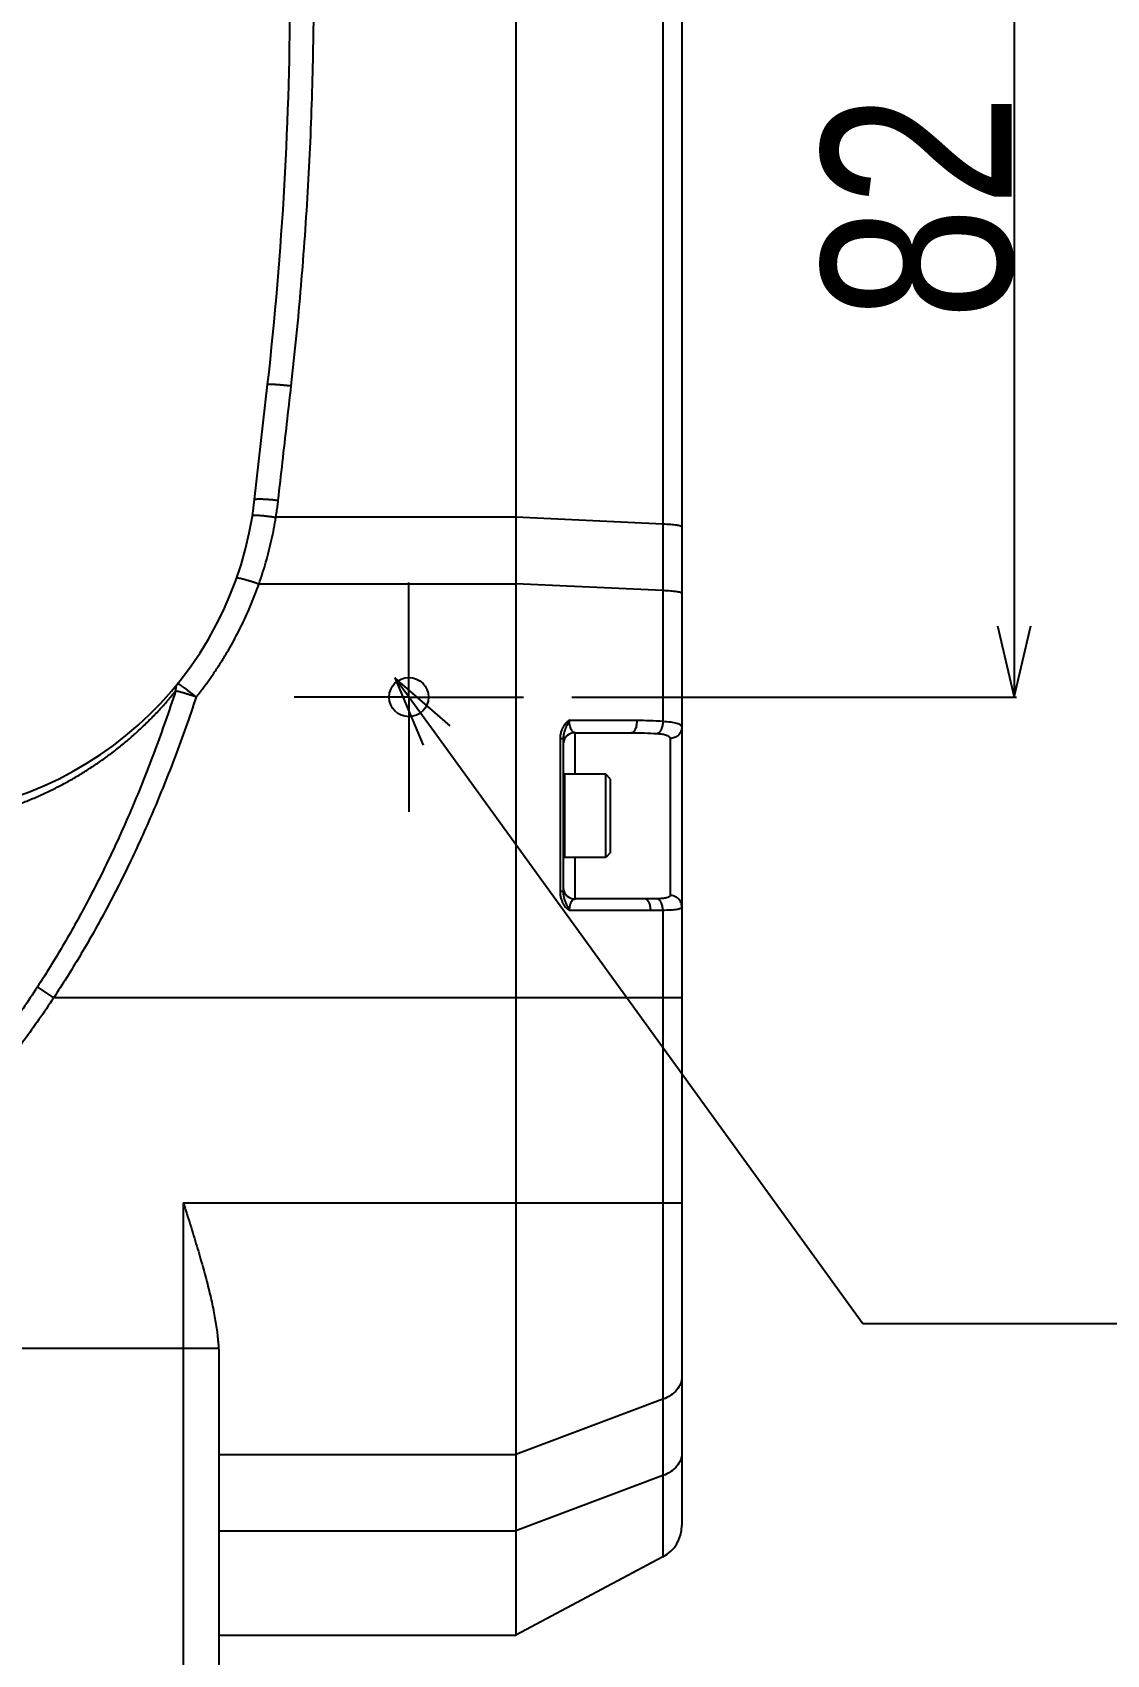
# Model space of a CAD drawing. Extents: x 0 to 3364, y 0 to 2376.
# Drawn here: x 2456.6 to 2547.1, y 1319.7 to 1456.3 of the extents above; entities that cross this region are included whole.
import ezdxf

# ---------------------------------------------------------------- set-up
doc = ezdxf.new("R2010")
doc.units = 0
doc.header["$LTSCALE"] = 185.02
doc.header["$PDMODE"] = 3
doc.header["$PDSIZE"] = 0.3125
doc.linetypes.add('CENTER', pattern=[0.6, 0.375, -0.075, 0.075, -0.075])
doc.layers.get('0').update_dxf_attribs({"linetype": 'CONTINUOUS'})
doc.layers.get('DEFPOINTS').update_dxf_attribs({"linetype": 'CONTINUOUS'})
doc.layers.add('95_ALL_DIM', color=7, linetype='CONTINUOUS')
doc.layers.add('DEFAULT_1', color=7, linetype='CENTER')
doc.styles.get("Standard").update_dxf_attribs({"font": 'txt', "width": 0.8})
doc.dimstyles.new('DIMSTYLE_1', dxfattribs={"dimtxt": 16, "dimasz": 6, "dimexe": 0.18, "dimexo": 0.0625, "dimgap": 0.09, "dimtad": 1, "dimdec": 3, "dimdsep": 46, "dimtxsty": 'Standard', "dimblk": 'OPEN', "dimblk1": 'OPEN', "dimblk2": 'OPEN', "dimcen": 0.09, "dimadec": 0, "dimazin": 0, "dimtp": 0.3, "dimtm": 0.3, "dimtfac": 1, "dimtdec": 3, "dimtofl": 0, "dimtmove": 0, "dimatfit": 3, "dimldrblk": 'OPEN', "dimfxl": 1, "dimtolj": 1, "dimarcsym": 0})
doc.dimstyles.new('DIMSTYLE_17', dxfattribs={"dimtxt": 16, "dimasz": 6, "dimexe": 0.18, "dimexo": 0.0625, "dimgap": 0.09, "dimtad": 1, "dimtih": 1, "dimtoh": 1, "dimdec": 3, "dimdsep": 46, "dimtxsty": 'Standard', "dimblk": 'OPEN', "dimblk1": 'OPEN', "dimblk2": 'OPEN', "dimcen": 0.09, "dimadec": 0, "dimazin": 0, "dimtp": 0.1, "dimtm": 0.1, "dimtfac": 1, "dimtdec": 3, "dimtofl": 0, "dimtmove": 0, "dimatfit": 3, "dimldrblk": 'OPEN', "dimfxl": 1, "dimtolj": 1, "dimarcsym": 0})

# ---------------------------------------------------------------- blocks, each defined once
blk = doc.blocks.new('_OPEN')
at = {"color": 0, "linetype": 'ByBlock'}
for p, q in [((0, 0), (-1, 0.233)), ((-1, -0.233), (0, 0)), ((-1, 0), (0, 0))]:
    blk.add_line(p, q, dxfattribs=at)
blk = doc.blocks.new('*D30')
at = {"layer": '95_ALL_DIM', "color": 0, "transparency": 16777216}
for p, q in [((2502.06, 1482.3), (2539.52, 1482.3)), ((2539.34, 1476.3), (2539.34, 1406.3)), ((2502.06, 1400.3), (2539.52, 1400.3))]:
    blk.add_line(p, q, dxfattribs=at)
at = {"layer": 'DEFPOINTS', "color": 0, "transparency": 16777216}
for p in [(2501.99, 1482.3), (2501.99, 1400.3), (2539.34, 1400.3)]:
    blk.add_point(p, dxfattribs=at)
at = {"layer": '95_ALL_DIM', "color": 0, "transparency": 16777216, "xscale": 6, "yscale": 6, "zscale": 6}
for p, rotation in [((2539.34, 1482.3), 90), ((2539.34, 1400.3), 270)]:
    blk.add_blockref('_OPEN', p, dxfattribs=dict(at, rotation=rotation))
at = {"layer": '95_ALL_DIM', "color": 0, "transparency": 16777216, "insert": (2531.25, 1441.57), "char_height": 16, "attachment_point": 5, "rotation": 90}
blk.add_mtext('\\A1;82', dxfattribs=at)
blk = doc.blocks.new('*D72')
at = {"layer": '95_ALL_DIM', "color": 0, "transparency": 16777216}
for p, q in [((2526.58, 1347.52), (2490.69, 1397.06)), ((2713.14, 1347.52), (2526.58, 1347.52))]:
    blk.add_line(p, q, dxfattribs=at)
at = {"layer": 'DEFPOINTS', "color": 0, "transparency": 16777216}
for p in [(2487.17, 1401.92), (2489.52, 1398.68)]:
    blk.add_point(p, dxfattribs=at)
at = {"layer": '95_ALL_DIM', "color": 0, "transparency": 16777216, "xscale": 6, "yscale": 6, "zscale": 6, "rotation": 125.9181421142467}
blk.add_blockref('_OPEN', (2487.17, 1401.92), dxfattribs=at)
at = {"layer": '95_ALL_DIM', "color": 0, "transparency": 16777216, "insert": (2632.07, 1358.27), "char_height": 16, "attachment_point": 5}
blk.add_mtext('\\A1;2-M∅4 depth 7', dxfattribs=at)

msp = doc.modelspace()

# ---------------------------------------------------------------- linework, layer by layer
for p, q in [((2497.3439, 1559.3014), (2497.3439, 1321.3014)), ((2511.3439, 1540.5134), (2511.3439, 1330.5479)), ((2509.7524, 1502.2893), (2509.7524, 1398.2678)), ((2475.3528, 1416.9334), (2476.4474, 1426.6217)), ((2497.3439, 1415.4391), (2477.1436, 1415.4391)), ((2509.7524, 1414.8641), (2497.3439, 1415.4391)), ((2475.7228, 1409.8387), (2497.3439, 1409.8387)), ((2509.7524, 1409.2637), (2497.3439, 1409.8387)), ((2501.0787, 1396.7912), (2501.0787, 1383.9297)), ((2501.3439, 1396.7672), (2501.3439, 1383.9198)), ((2502.3439, 1393.8014), (2502.3439, 1397.3014)), ((2502.3439, 1397.3014), (2507.0783, 1397.3014)), ((2510.3439, 1396.8216), (2510.3439, 1383.6027)), ((2501.4439, 1393.8014), (2501.4439, 1386.8014)), ((2504.9439, 1393.8014), (2501.4439, 1393.8014)), ((2504.9439, 1386.8014), (2504.9439, 1393.8014)), ((2505.3439, 1393.4014), (2504.9439, 1393.8014)), ((2505.3439, 1387.2014), (2505.3439, 1393.4014)), ((2504.9439, 1386.8014), (2501.4439, 1386.8014)), ((2502.3439, 1383.3014), (2502.3439, 1386.8014)), ((2505.3439, 1387.2014), (2504.9439, 1386.8014)), ((2508.2506, 1383.3014), (2502.3439, 1383.3014)), ((2509.7524, 1382.3368), (2509.7524, 1327.8991)), ((2458.4249, 1374.9764), (2457.0493, 1375.8901)), ((2511.3439, 1374.9764), (2458.4249, 1374.9764)), ((2469.3439, 1357.7278), (2469.3439, 1244.3746)), ((2469.3439, 1357.7278), (2511.3439, 1357.7278)), ((2352.3686, 1345.4752), (2472.3193, 1345.4752)), ((2472.3439, 1344.6545), (2472.3439, 1244.7232)), ((2509.7524, 1341.1799), (2497.3439, 1336.5146)), ((2472.3439, 1336.5146), (2497.3439, 1336.5146)), ((2509.7524, 1334.7535), (2497.3439, 1330.0882)), ((2472.3439, 1330.0882), (2497.3439, 1330.0882)), ((2509.7524, 1327.8991), (2497.3439, 1321.3014)), ((2472.3439, 1321.3014), (2497.3439, 1321.3014))]:
    msp.add_line(p, q)
msp.add_circle((2488.3439, 1400.3014), 1.65)
for centre, radius, start, end in [((2178.3439, 1460.3014), 300, 353.554055, 360), ((2445.5425, 1420.3014), 30, 269.999993, 353.554056), ((2502.3439, 1396.3014), 1, 90, 172.497811), ((2501.4439, 1393.7014), 0.1, 90, 180), ((2501.4439, 1386.9014), 0.1, 180, 270), ((2502.3439, 1384.3014), 1, 187.5, 270), ((2508.3439, 1330.5479), 3, 298, 360)]:
    msp.add_arc(centre, radius, start, end)
for points, start_tangent, end_tangent in [([(2478.4348, 1426.5161), (2478.8828, 1430.7273), (2479.2706, 1434.9396), (2479.5987, 1439.1546), (2479.8671, 1443.3718), (2480.0758, 1447.5903), (2480.2248, 1451.8102), (2480.3142, 1456.0307), (2480.3439, 1460.2517)], (0.11281996, 0.99361545), (0.00000003, 1)), ([(2476.4474, 1426.6217), (2476.4521, 1426.6286), (2476.4646, 1426.6346), (2476.4848, 1426.6396), (2476.5126, 1426.6438), (2476.5479, 1426.6469), (2476.5907, 1426.6491), (2476.6406, 1426.6503), (2476.6976, 1426.6505), (2476.7613, 1426.6497), (2476.8316, 1426.6479), (2476.9082, 1426.6452), (2476.9907, 1426.6414), (2477.0789, 1426.6367), (2477.1725, 1426.6311), (2477.2709, 1426.6246), (2477.3739, 1426.6171), (2477.4811, 1426.6088), (2477.5919, 1426.5997), (2477.7061, 1426.5898), (2477.8231, 1426.5792), (2477.9426, 1426.5678), (2478.0639, 1426.5557), (2478.1867, 1426.5431), (2478.3105, 1426.5298), (2478.4348, 1426.5161)], (0.11226578, 0.99367821), (0.99372242, -0.1118738)), ([(2477.3402, 1416.876), (2477.7049, 1420.0877), (2478.0697, 1423.3011), (2478.4348, 1426.5161)], (0.11281999, 0.99361544), (0.11281999, 0.99361544)), ([(2475.3528, 1416.9334), (2475.3579, 1416.9433), (2475.3706, 1416.9522), (2475.3911, 1416.9602), (2475.4191, 1416.9673), (2475.4547, 1416.9733), (2475.4976, 1416.9783), (2475.5477, 1416.9822), (2475.6047, 1416.9851), (2475.6686, 1416.9868), (2475.7389, 1416.9875), (2475.8155, 1416.9872), (2475.8981, 1416.9857), (2475.9862, 1416.9831), (2476.0797, 1416.9795), (2476.178, 1416.9749), (2476.2809, 1416.9692), (2476.388, 1416.9624), (2476.4987, 1416.9547), (2476.6127, 1416.946), (2476.7296, 1416.9365), (2476.8488, 1416.926), (2476.97, 1416.9146), (2477.0926, 1416.9025), (2477.2161, 1416.8896), (2477.3402, 1416.876)], (0.11226579, 0.99367821), (0.99376537, -0.11149163)), ([(2477.1436, 1415.4391), (2477.2165, 1415.9171), (2477.282, 1416.396), (2477.3402, 1416.876)], (0.15816133, 0.98741328), (0.11282001, 0.99361544)), ([(2475.1686, 1415.5796), (2475.1741, 1415.5896), (2475.1872, 1415.5983), (2475.208, 1415.6057), (2475.2362, 1415.6118), (2475.2719, 1415.6165), (2475.3148, 1415.6199), (2475.3648, 1415.6219), (2475.4217, 1415.6226), (2475.4852, 1415.6218), (2475.5552, 1415.6197), (2475.6314, 1415.6161), (2475.7134, 1415.6112), (2475.801, 1415.605), (2475.8938, 1415.5975), (2475.9914, 1415.5886), (2476.0935, 1415.5785), (2476.1997, 1415.5672), (2476.3095, 1415.5547), (2476.4225, 1415.5411), (2476.5384, 1415.5265), (2476.6566, 1415.5108), (2476.7767, 1415.4941), (2476.8982, 1415.4766), (2477.0207, 1415.4582), (2477.1436, 1415.4391)], (0.15739402, 0.98753588), (0.98772106, -0.15622772)), ([(2475.7228, 1409.8387), (2476.0295, 1410.7525), (2476.3086, 1411.6754), (2476.5598, 1412.6065), (2476.7829, 1413.5448), (2476.9775, 1414.4893), (2477.1436, 1415.4391)], (0.33240617, 0.94313633), (0.15739425, 0.98753585)), ([(2511.3439, 1414.6332), (2511.2348, 1414.7031), (2510.9154, 1414.7679), (2510.409, 1414.8229), (2509.7524, 1414.8641)], (0, 1), (-0.99892796, 0.04629185)), ([(2470.4289, 1400.3118), (2470.9899, 1401.0299), (2471.5304, 1401.7638), (2472.05, 1402.5129), (2472.5484, 1403.2767), (2473.0251, 1404.0545), (2473.4796, 1404.8457), (2473.9116, 1405.6496), (2474.3209, 1406.4658), (2474.707, 1407.2936), (2475.0696, 1408.1323), (2475.4083, 1408.9809), (2475.7228, 1409.8387)], (0.62672668, 0.77923916), (0.33092703, 0.94365635)), ([(2473.8366, 1410.3292), (2473.8435, 1410.3375), (2473.8576, 1410.3432), (2473.8788, 1410.3464), (2473.907, 1410.347), (2473.9421, 1410.3449), (2473.984, 1410.3403), (2474.0325, 1410.3331), (2474.0874, 1410.3234), (2474.1486, 1410.3112), (2474.2157, 1410.2965), (2474.2885, 1410.2794), (2474.3669, 1410.2599), (2474.4503, 1410.2382), (2474.5386, 1410.2143), (2474.6314, 1410.1883), (2474.7284, 1410.1604), (2474.8291, 1410.1305), (2474.9333, 1410.0989), (2475.0404, 1410.0656), (2475.1501, 1410.0308), (2475.262, 1409.9946), (2475.3757, 1409.9572), (2475.4907, 1409.9186), (2475.6065, 1409.8791), (2475.7228, 1409.8387)], (0.33240642, 0.94313624), (0.94392583, -0.33015759)), ([(2511.3439, 1409.0328), (2511.2348, 1409.1027), (2510.9154, 1409.1675), (2510.409, 1409.2225), (2509.7524, 1409.2637)], (0, 1), (-0.99892796, 0.04629185)), ([(2468.8735, 1401.4424), (2468.8273, 1401.3787), (2468.7877, 1401.3101), (2468.7548, 1401.2368), (2468.7287, 1401.1593), (2468.7097, 1401.0777), (2468.6977, 1400.9925), (2468.6928, 1400.904), (2468.6951, 1400.8125)], (-0.62863333, -0.77770183), (0.06362663, -0.99797377)), ([(2468.8735, 1401.4424), (2468.8799, 1401.4448), (2468.8916, 1401.4428), (2468.9087, 1401.4363), (2468.9309, 1401.4256), (2468.9584, 1401.4105), (2468.9911, 1401.3913), (2469.0287, 1401.3678), (2469.0711, 1401.3402), (2469.1182, 1401.3087), (2469.1699, 1401.2732), (2469.226, 1401.234), (2469.2863, 1401.1912), (2469.3505, 1401.1449), (2469.4184, 1401.0952), (2469.4898, 1401.0424), (2469.5645, 1400.9866), (2469.6422, 1400.928), (2469.7225, 1400.8668), (2469.8054, 1400.8033), (2469.8904, 1400.7376), (2469.9773, 1400.67), (2470.0657, 1400.6008), (2470.1554, 1400.5301), (2470.2461, 1400.4582), (2470.3374, 1400.3854), (2470.4289, 1400.3118)], (0.62863142, 0.77770338), (0.7789352, -0.62710442)), ([(2444.5515, 1389.3947), (2445.6031, 1389.4012), (2446.6538, 1389.4439), (2447.7029, 1389.5228), (2448.7496, 1389.638), (2449.7924, 1389.7895), (2450.8304, 1389.977), (2451.8625, 1390.2007), (2452.8875, 1390.4604), (2453.9042, 1390.7559), (2454.9115, 1391.087), (2455.9082, 1391.4535), (2456.8931, 1391.8553), (2457.8649, 1392.2918), (2458.8225, 1392.7628), (2459.7645, 1393.2677), (2460.6896, 1393.8061), (2461.5965, 1394.3774), (2462.4837, 1394.9807), (2463.3501, 1395.6153), (2464.1938, 1396.28), (2465.0137, 1396.9737), (2465.808, 1397.695), (2466.5749, 1398.4417), (2467.3131, 1399.2122), (2468.02, 1400.003), (2468.6951, 1400.8125)], (0.999939, -0.01104518), (0.62728741, 0.77878784)), ([(2468.6951, 1400.8125), (2467.8471, 1398.3059), (2466.9729, 1395.8859), (2466.0732, 1393.5487), (2465.1493, 1391.2911), (2464.2028, 1389.1121), (2463.2351, 1387.0098), (2462.2472, 1384.9813), (2461.2405, 1383.0251), (2460.2163, 1381.1399), (2459.1758, 1379.3237), (2458.1199, 1377.5745), (2457.0493, 1375.8901)], (-0.31085301, -0.950458), (-0.54622962, -0.83763549)), ([(2470.4289, 1400.3118), (2469.5549, 1397.7648), (2468.6538, 1395.3055), (2467.7264, 1392.9301), (2466.7741, 1390.6355), (2465.7984, 1388.4205), (2464.801, 1386.2833), (2463.7827, 1384.2211), (2462.745, 1382.2321), (2461.6893, 1380.3152), (2460.6168, 1378.4683), (2459.5284, 1376.6895), (2458.4249, 1374.9764)], (-0.31489953, -0.94912501), (-0.55136867, -0.8342617)), ([(2470.4289, 1400.3118), (2470.3139, 1400.3498), (2470.1993, 1400.3871), (2470.0856, 1400.4238), (2469.9731, 1400.4595), (2469.8623, 1400.4942), (2469.7536, 1400.5278), (2469.6473, 1400.5602), (2469.544, 1400.5911), (2469.4438, 1400.6206), (2469.3474, 1400.6484), (2469.2548, 1400.6746), (2469.1666, 1400.699), (2469.0831, 1400.7214), (2469.0045, 1400.7419), (2468.9311, 1400.7604), (2468.8632, 1400.7767), (2468.8011, 1400.7909), (2468.745, 1400.8028), (2468.6951, 1400.8125)], (-0.94830635, 0.31735638), (-0.9834861, 0.18098368)), ([(2501.8747, 1398.3533), (2501.7701, 1398.2823), (2501.6806, 1398.2107), (2501.5804, 1398.1155), (2501.4745, 1397.9937), (2501.3644, 1397.8359), (2501.3087, 1397.7389), (2501.254, 1397.6273), (2501.2018, 1397.4992), (2501.1547, 1397.3526), (2501.1157, 1397.1863), (2501.0888, 1396.9994), (2501.0787, 1396.7912)], (-0.90583781, -0.42362467), (0.00012705, -0.99999999)), ([(2501.8745, 1398.3534), (2501.8309, 1398.2697), (2501.7762, 1398.163), (2501.7125, 1398.0392), (2501.6435, 1397.9001), (2501.5714, 1397.7443), (2501.5344, 1397.6573), (2501.4973, 1397.5624), (2501.4608, 1397.4583), (2501.426, 1397.3439), (2501.3946, 1397.2181), (2501.3686, 1397.0804), (2501.3507, 1396.9302), (2501.3439, 1396.7672)], (-0.50818756, -0.86124642), (0.00011006, -0.99999999)), ([(2502.3439, 1397.3014), (2502.2268, 1397.333), (2502.1194, 1397.4228), (2502.0279, 1397.561), (2501.9567, 1397.7346), (2501.9073, 1397.9306), (2501.8801, 1398.1392), (2501.8745, 1398.3533)], (-0.99999999, -0.00011696), (0.02489872, 0.99968998)), ([(2501.8747, 1398.3533), (2504.7087, 1398.3535), (2507.5478, 1398.3537)], (1, 0.00006958), (1, 0.00007065)), ([(2507.5478, 1398.3537), (2507.5194, 1397.9553), (2507.4193, 1397.613), (2507.2639, 1397.3826), (2507.0783, 1397.3014)], (0.02461886, -0.99969691), (-1, 0)), ([(2507.5478, 1398.3537), (2508.6501, 1398.3323), (2509.7524, 1398.2678)], (1, 0.00007203), (0.99696298, -0.07787698)), ([(2509.7523, 1398.2678), (2509.7067, 1397.9008), (2509.6027, 1397.5771), (2509.4546, 1397.3415), (2509.2829, 1397.2263)], (-0.03641509, -0.99933675), (-0.96446775, -0.26420059)), ([(2509.7524, 1398.2678), (2510.4103, 1398.2057), (2510.9154, 1398.1034), (2511.2342, 1397.9534), (2511.3439, 1397.753)], (0.99804708, -0.06246627), (-0.00010119, -0.99999999)), ([(2511.3439, 1397.753), (2511.2678, 1397.3966), (2511.051, 1397.0944), (2510.7266, 1396.8925), (2510.3439, 1396.8216)], (-0.00000001, -1), (-1, 0)), ([(2501.3439, 1396.767), (2501.2194, 1396.7851), (2501.0787, 1396.7912)], (-0.00128459, 0.99999917), (-0.99957686, 0.02908778)), ([(2507.0783, 1397.3014), (2508.1806, 1397.2826), (2509.2829, 1397.2262)], (1, 0.0000003), (0.99767865, -0.06809774)), ([(2509.2829, 1397.2262), (2509.7215, 1397.1802), (2510.0582, 1397.1016), (2510.2708, 1396.9831), (2510.3439, 1396.8216)], (0.99767894, -0.06809352), (-0.00008205, -1)), ([(2501.3439, 1383.9198), (2501.2194, 1383.9273), (2501.0787, 1383.9297)], (0.00307974, 0.99999526), (-0.99993062, 0.01177965)), ([(2501.0787, 1383.9297), (2501.0884, 1383.7237), (2501.0954, 1383.6597)], (0.00019538, -0.99999998), (0.12385309, -0.99230057)), ([(2501.3439, 1383.9199), (2501.3504, 1383.7603), (2501.3675, 1383.6132), (2501.3922, 1383.478), (2501.4222, 1383.3541), (2501.4556, 1383.2405), (2501.4911, 1383.1362), (2501.5275, 1383.0404), (2501.5639, 1382.9525), (2501.6342, 1382.7968), (2501.6999, 1382.6618), (2501.7647, 1382.5334), (2501.8744, 1382.3177)], (0.00025612, -0.99999997), (0.47421016, -0.88041168)), ([(2501.0954, 1383.6597), (2501.1141, 1383.5385), (2501.1511, 1383.373), (2501.1961, 1383.2258), (2501.2462, 1383.0956), (2501.2995, 1382.9806), (2501.3541, 1382.8797), (2501.4086, 1382.7914), (2501.5139, 1382.6471), (2501.6126, 1382.5356), (2501.7099, 1382.4434), (2501.8747, 1382.3174)], (0.12385309, -0.99230057), (0.86030017, -0.50978781)), ([(2501.8744, 1382.3174), (2501.8959, 1382.6011), (2501.9567, 1382.867), (2502.0562, 1383.0917), (2502.1899, 1383.246), (2502.3439, 1383.3014)], (0.00804952, 0.9999676), (0.9999999, -0.00044152)), ([(2508.7201, 1382.3179), (2505.2941, 1382.3178), (2501.8747, 1382.3174)], (-1, -0.00002226), (-1, -0.00002162)), ([(2509.2829, 1383.3179), (2508.7665, 1383.3055), (2508.2506, 1383.3014)], (-0.99948619, -0.03205248), (-1, 0.00000031)), ([(2508.7201, 1382.3179), (2508.6821, 1382.6955), (2508.5799, 1383.0143), (2508.4285, 1383.2269), (2508.2506, 1383.3014)], (-0.00772659, 0.99997015), (-1, 0)), ([(2509.7524, 1382.3368), (2509.2359, 1382.3226), (2508.7201, 1382.3179)], (-0.99932522, -0.03673028), (-1, -0.00002083)), ([(2510.3439, 1383.6027), (2510.271, 1383.4776), (2510.0586, 1383.3927), (2509.7216, 1383.3425), (2509.2829, 1383.3179)], (0.00010564, -0.99999999), (-0.99948622, -0.03205135)), ([(2509.7524, 1382.3368), (2509.7068, 1382.7002), (2509.6028, 1383.0113), (2509.4547, 1383.2271), (2509.2829, 1383.3179)], (-0.03630359, 0.99934081), (-0.99182617, 0.12759641)), ([(2511.3439, 1382.6457), (2511.2345, 1382.508), (2510.916, 1382.4155), (2510.4105, 1382.362), (2509.7524, 1382.3368)], (0.00014183, -0.99999999), (-0.9997751, -0.02120722)), ([(2511.3439, 1382.6457), (2511.2678, 1383.012), (2511.051, 1383.3224), (2510.7266, 1383.5299), (2510.3439, 1383.6027)], (0, 1), (-1, 0.00000948)), ([(2457.0493, 1375.8901), (2455.847, 1374.0923), (2454.6355, 1372.3697), (2453.4161, 1370.72), (2452.1896, 1369.141), (2450.9572, 1367.631), (2449.7204, 1366.1887), (2448.4807, 1364.8128), (2447.239, 1363.5016), (2445.9964, 1362.2533), (2444.7535, 1361.0663), (2443.5112, 1359.9389), (2442.2702, 1358.8694), (2441.0312, 1357.8563), (2439.7945, 1356.8979), (2438.5605, 1355.9926), (2437.3298, 1355.139), (2436.1026, 1354.3356), (2434.8792, 1353.5809), (2433.6599, 1352.8738), (2432.445, 1352.2128), (2431.2345, 1351.5968), (2430.0285, 1351.0244), (2428.8269, 1350.4946), (2427.6296, 1350.0062), (2426.4365, 1349.5582), (2425.2472, 1349.1496), (2424.0617, 1348.7795), (2422.8796, 1348.447), (2421.7007, 1348.1515), (2420.5247, 1347.8924), (2419.3512, 1347.6689), (2418.1799, 1347.4807), (2417.0106, 1347.3273), (2415.8427, 1347.2083), (2414.6759, 1347.1236), (2413.51, 1347.0728), (2412.3444, 1347.0558), (2411.1788, 1347.0727), (2410.0128, 1347.1235), (2408.8461, 1347.2083), (2407.6782, 1347.3272), (2406.5088, 1347.4806), (2405.3376, 1347.6688), (2404.1641, 1347.8922), (2402.9881, 1348.1513), (2401.8091, 1348.4468), (2400.6271, 1348.7792), (2399.4415, 1349.1493), (2398.2523, 1349.5579), (2397.0592, 1350.0059), (2395.8619, 1350.4943), (2394.6603, 1351.024), (2393.4543, 1351.5963), (2392.2439, 1352.2123), (2391.0289, 1352.8732), (2389.8097, 1353.5803), (2388.5863, 1354.3349), (2387.3591, 1355.1383), (2386.1283, 1355.9919), (2384.8944, 1356.8972), (2383.6577, 1357.8555), (2382.4186, 1358.8686), (2381.1777, 1359.938), (2379.9354, 1361.0654), (2378.6925, 1362.2524), (2377.4499, 1363.5005), (2376.2082, 1364.8117), (2374.9684, 1366.1877), (2373.7316, 1367.63), (2372.4994, 1369.1397), (2371.2731, 1370.7183), (2370.0535, 1372.3681), (2368.8416, 1374.0913), (2367.6386, 1375.8901)], (-0.5462297, -0.83763543), (-0.54622969, 0.83763543)), ([(2458.4249, 1374.9764), (2457.1855, 1373.1571), (2455.9368, 1371.4139), (2454.6798, 1369.7445), (2453.4156, 1368.1466), (2452.1453, 1366.6185), (2450.8704, 1365.159), (2449.5926, 1363.7666), (2448.3127, 1362.4397), (2447.0318, 1361.1765), (2445.7507, 1359.9753), (2444.4702, 1358.8344), (2443.191, 1357.7521), (2441.9139, 1356.7269), (2440.6391, 1355.757), (2439.3672, 1354.8409), (2438.0986, 1353.9771), (2436.8336, 1353.164), (2435.5726, 1352.4004), (2434.3158, 1351.6847), (2433.0635, 1351.0159), (2431.8157, 1350.3925), (2430.5726, 1349.8133), (2429.3341, 1349.2771), (2428.1, 1348.7829), (2426.8701, 1348.3295), (2425.6443, 1347.916), (2424.4223, 1347.5414), (2423.2038, 1347.205), (2421.9886, 1346.906), (2420.7764, 1346.6438), (2419.5668, 1346.4176), (2418.3595, 1346.2272), (2417.1541, 1346.0719), (2415.9503, 1345.9515), (2414.7477, 1345.8657), (2413.5458, 1345.8143), (2412.3444, 1345.7972), (2411.1429, 1345.8143), (2409.9411, 1345.8657), (2408.7385, 1345.9515), (2407.5346, 1346.0718), (2406.3293, 1346.227), (2405.122, 1346.4175), (2403.9124, 1346.6436), (2402.7002, 1346.9058), (2401.485, 1347.2048), (2400.2666, 1347.5412), (2399.0445, 1347.9157), (2397.8187, 1348.3292), (2396.5889, 1348.7825), (2395.3547, 1349.2768), (2394.1162, 1349.8129), (2392.8731, 1350.392), (2391.6254, 1351.0154), (2390.3731, 1351.6842), (2389.1163, 1352.3997), (2387.8553, 1353.1634), (2386.5903, 1353.9764), (2385.3217, 1354.8402), (2384.0498, 1355.7563), (2382.7751, 1356.7261), (2381.4978, 1357.7513), (2380.2187, 1358.8335), (2378.9382, 1359.9744), (2377.6571, 1361.1755), (2376.3762, 1362.4386), (2375.0964, 1363.7655), (2373.8184, 1365.158), (2372.5435, 1366.6175), (2371.2734, 1368.1453), (2370.0093, 1369.7428), (2368.7523, 1371.4123), (2367.5031, 1373.1561), (2366.263, 1374.9764)], (-0.55329276, -0.83298687), (-0.55329276, 0.83298687)), ([(2469.3439, 1357.7278), (2469.6357, 1356.8042), (2469.9247, 1355.8833), (2470.2074, 1354.9709), (2470.4802, 1354.0728), (2470.7399, 1353.194), (2470.9843, 1352.3377), (2471.2115, 1351.5063), (2471.42, 1350.7019), (2471.608, 1349.9277), (2471.7745, 1349.187), (2471.9188, 1348.4813), (2472.0411, 1347.8112), (2472.1416, 1347.1763), (2472.221, 1346.5758), (2472.28, 1346.0086), (2472.3193, 1345.4752)], (0.30151134, -0.95346259), (0.05762388, -0.99833836)), ([(2472.3193, 1345.4752), (2472.3332, 1345.1896), (2472.3413, 1344.9164), (2472.3439, 1344.6545)], (0.05762388, -0.99833836), (0, -1)), ([(2511.3439, 1343.0529), (2511.2348, 1342.486), (2510.9154, 1341.9603), (2510.409, 1341.5141), (2509.7524, 1341.1799)], (0, -1), (-0.93602869, -0.35192371)), ([(2511.3439, 1336.6265), (2511.2348, 1336.0596), (2510.9154, 1335.5339), (2510.409, 1335.0877), (2509.7524, 1334.7535)], (0, -1), (-0.93602869, -0.35192371))]:
    msp.add_spline(points, degree=3, dxfattribs=dict(start_tangent=start_tangent, end_tangent=end_tangent))
at = {"layer": 'DEFAULT_1'}
for q in [(2488.3439, 1409.9514), (2478.6939, 1400.3014), (2488.3439, 1390.6514), (2497.9939, 1400.3014)]:
    msp.add_line((2488.3439, 1400.3014), q, dxfattribs=at)

# ---------------------------------------------------------------- dimensions: what is measured, and where the dimension line sits
at = {"layer": '95_ALL_DIM'}
dim = msp.add_linear_dim(base=(2539.344, 1400.3014), p1=(2501.9939, 1482.3014), p2=(2501.9939, 1400.3014), angle=270, dimstyle='DIMSTYLE_1', dxfattribs=at)
dim.commit()
dim.dimension.update_dxf_attribs({"geometry": '*D30', "text_midpoint": (2539.344, 1441.572), "dimtype": 160})
dim = msp.add_diameter_dim_2p(p1=(2489.5172, 1398.6817), p2=(2487.1707, 1401.9211), text='2-M<> depth 7', dimstyle='DIMSTYLE_17', dxfattribs=at)
dim.commit()
dim.dimension.update_dxf_attribs({"geometry": '*D72', "text_midpoint": (2632.0721, 1347.5159), "dimtype": 163})

doc.saveas('drawing.dxf')
